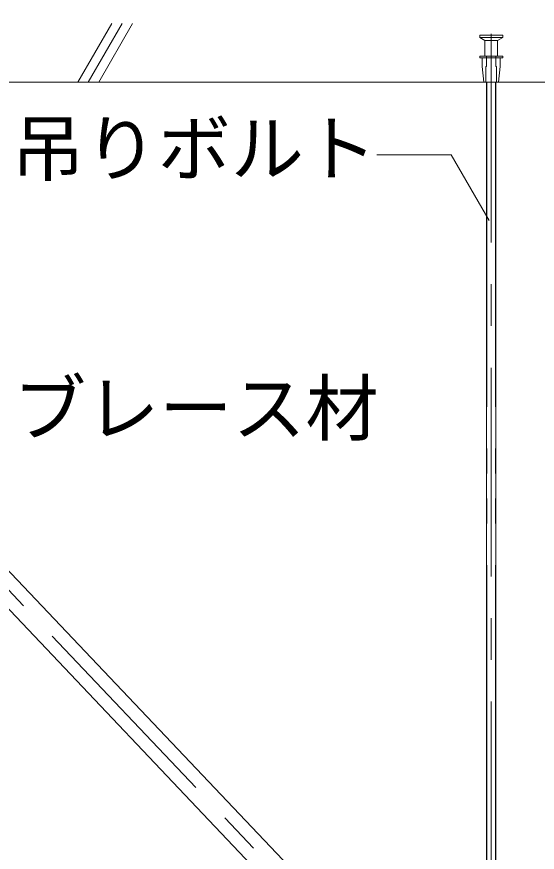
# Model space of a CAD drawing. Units: millimetres, scale not verified. Extents: x -7800 to 7800, y -5387 to 5300.
# Drawn here: x -6473 to -5975, y -3132 to -2332 of the extents above; entities that cross this region are included whole.
import ezdxf
from ezdxf.enums import TextEntityAlignment as Align

# ---------------------------------------------------------------- set-up
doc = ezdxf.new("R2010")
doc.units = ezdxf.units.MM
doc.header["$LTSCALE"] = 40
for name, pattern in [('CHAIN1', [8, 5, -1, 1, -1]), ('DASHED1', [1.8, 1.2, -0.6]), ('DOUBLE_CHAIN2', [12.8, 9, -1, 0.6, -0.6, 0.6, -1])]:
    doc.linetypes.add(name, pattern=pattern)
for name, color, linetype, lineweight in [('7-0_中心線', 4, 'CHAIN1', 9), ('7-1_吊り材', 7, 'DASHED1', 18), ('7-4_ブレース・補強材', 4, 'Continuous', 9), ('7-6_文字', 7, 'Continuous', 18), ('7-9_躯体他', 4, 'Continuous', 9)]:
    doc.layers.add(name, color=color, linetype=linetype, lineweight=lineweight)
doc.styles.add('ＭＳ ゴシック', font='')
doc.styles.get('ＭＳ ゴシック').set_extended_font_data('MS Gothic')

msp = doc.modelspace()

# ---------------------------------------------------------------- linework, layer by layer
at = {"layer": '7-0_中心線'}
for p, q in [((-6018.73, -3827.96), (-6018.73, -2331.65)), ((-6879.57, -2460.83), (-5592.69, -3817.29))]:
    msp.add_line(p, q, dxfattribs=at)
at = {"layer": '7-1_吊り材', "linetype": 'Continuous'}
for p, q in [((-6023.23, -3729.34), (-6023.23, -2394.44)), ((-6014.23, -3729.34), (-6014.23, -2394.44))]:
    msp.add_line(p, q, dxfattribs=at)
at = {"layer": '7-1_吊り材', "linetype": 'DOUBLE_CHAIN2'}
for p, q in [((-6022.78, -3729.34), (-6022.78, -2394.44)), ((-6014.68, -3729.34), (-6014.68, -2394.44))]:
    msp.add_line(p, q, dxfattribs=at)
at = {"layer": '7-4_ブレース・補強材'}
msp.add_line((-6884.16, -2474.15), (-6023.23, -3381.63), dxfattribs=at)
msp.add_lwpolyline([(-6829.2, -2495.76), (-6727.11, -2603.37), (-6023.23, -3345.31)], dxfattribs=at)
at = {"layer": '7-6_文字'}
msp.add_lwpolyline([(-6128.09, -2463.89), (-6057.17, -2463.89), (-6020.68, -2527.09)], dxfattribs=at)
at = {"layer": '7-9_躯体他'}
for p, q in [((-6414.49, -2394.44), (-6382.05, -2338.24)), ((-6404.49, -2394.44), (-6372.05, -2338.24)), ((-6394.49, -2394.44), (-6362.05, -2338.24)), ((-6029.73, -2349.44), (-6007.73, -2349.44)), ((-6029.73, -2351.44), (-6007.73, -2351.44)), ((-6024.73, -2354.44), (-6024.73, -2369.44)), ((-6024.73, -2354.44), (-6012.73, -2354.44)), ((-6012.73, -2354.44), (-6012.73, -2369.44)), ((-6029.73, -2369.44), (-6029.73, -2370.94)), ((-6029.73, -2369.44), (-6007.73, -2369.44)), ((-6007.73, -2369.44), (-6007.73, -2370.94)), ((-6029.73, -2370.94), (-6007.73, -2370.94)), ((-6027.23, -2370.94), (-6027.23, -2379.44)), ((-6010.23, -2370.94), (-6010.23, -2379.44)), ((-6027.23, -2379.44), (-6025.73, -2394.44)), ((-6010.23, -2379.44), (-6011.73, -2394.44)), ((-7223.98, -2394.44), (-4912.47, -2394.44)), ((-6025.73, -2394.44), (-6011.73, -2394.44))]:
    msp.add_line(p, q, dxfattribs=at)
at = {"layer": '7-9_躯体他', "linetype": 'DASHED1'}
for p, q in [((-6023.23, -2369.44), (-6023.23, -2379.44)), ((-6014.23, -2369.44), (-6014.23, -2379.44)), ((-6023.73, -2379.44), (-6023.73, -2394.44)), ((-6023.73, -2379.44), (-6023.23, -2379.44)), ((-6013.73, -2379.44), (-6014.23, -2379.44)), ((-6013.73, -2379.44), (-6013.73, -2394.44))]:
    msp.add_line(p, q, dxfattribs=at)
at = {"layer": '7-9_躯体他'}
for points in [[(-6029.73, -2349.44), (-6029.73, -2351.44), (-6024.73, -2354.44)], [(-6007.73, -2349.44), (-6007.73, -2351.44), (-6012.73, -2354.44)]]:
    msp.add_lwpolyline(points, dxfattribs=at)

# ---------------------------------------------------------------- texts
at = {"layer": '7-6_文字', "style": 'ＭＳ ゴシック'}
for s, p in [('吊りボルト', (-6478.09, -2498.89)), ('ブレース材', (-6476.48, -2747.81))]:
    msp.add_text(s, height=51.32, dxfattribs=at).set_placement(p, align=Align.BOTTOM_LEFT)

doc.saveas('drawing.dxf')
